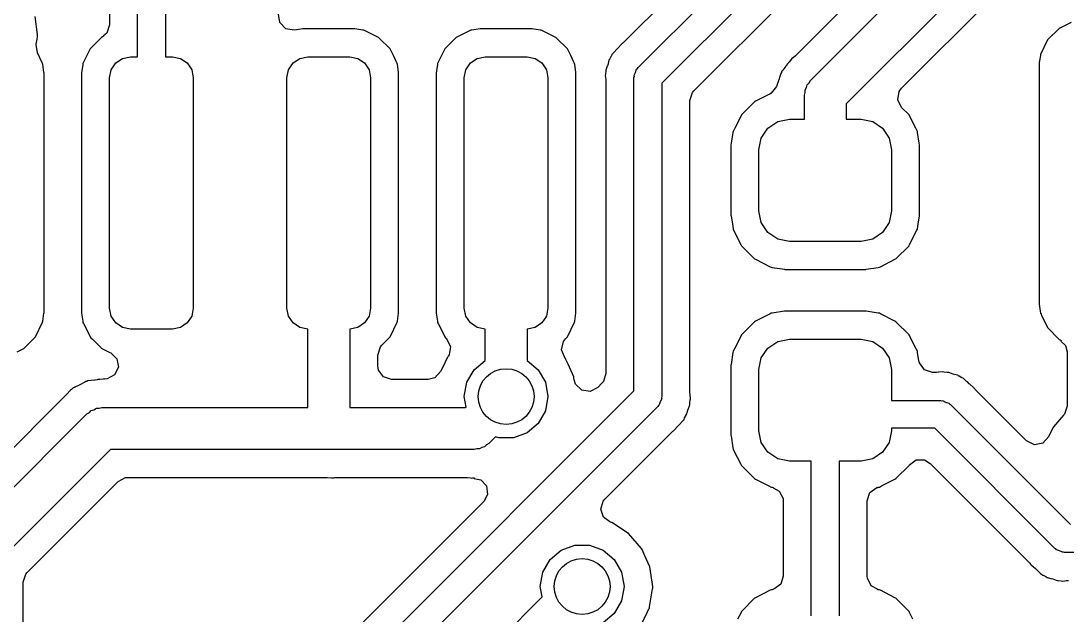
# Model space of a CAD drawing. Extents: x 0.04 to 2.01, y 0.04 to 5.04.
# Drawn here: x 0.3868 to 0.6818, y 2.0374 to 2.205 of the extents above; entities that cross this region are included whole.
import ezdxf

# ---------------------------------------------------------------- set-up
doc = ezdxf.new("R2010")
doc.units = 0
doc.header["$MEASUREMENT"] = 0
doc.layers.add('BLACK', color=7, linetype='CONTINUOUS')

msp = doc.modelspace()

# ---------------------------------------------------------------- linework, layer by layer
at = {"layer": 'BLACK', "linetype": 'CONTINUOUS'}
for p, q in [((0.62565, 2.26781), (0.556746, 2.19891)), ((0.560838, 2.19184), (0.634685, 2.26569)), ((0.419685, 2.19488), (0.419685, 2.2622)), ((0.641406, 2.26127), (0.567559, 2.18742)), ((0.668681, 2.25863), (0.605199, 2.19515)), ((0.576594, 2.1853), (0.645498, 2.2542)), ((0.609446, 2.18823), (0.677717, 2.2565)), ((0.687798, 2.24988), (0.619528, 2.18161)), ((0.635159, 2.18608), (0.692045, 2.24296)), ((0.411791, 2.21336), (0.411791, 2.20387)), ((0.427559, 2.21012), (0.427559, 2.19488)), ((0.459801, 2.20453), (0.45945, 2.20691)), ((0.391541, 2.20118), (0.39082, 2.20621)), ((0.411791, 2.20387), (0.411047, 2.20158)), ((0.461486, 2.2028), (0.459801, 2.20453)), ((0.682968, 2.20458), (0.679573, 2.20291)), ((0.391382, 2.19983), (0.39151, 2.20059)), ((0.39151, 2.2006), (0.391535, 2.20074)), ((0.39151, 2.20059), (0.39151, 2.2006)), ((0.391535, 2.20074), (0.391541, 2.20118)), ((0.410124, 2.20068), (0.409862, 2.20049)), ((0.411047, 2.20158), (0.41007, 2.20076)), ((0.41007, 2.20076), (0.410124, 2.20068)), ((0.463861, 2.2024), (0.461486, 2.2028)), ((0.464552, 2.2025), (0.463861, 2.2024)), ((0.466267, 2.20275), (0.464552, 2.2025)), ((0.466268, 2.20275), (0.466267, 2.20275)), ((0.466409, 2.20278), (0.466268, 2.20275)), ((0.480835, 2.20278), (0.466409, 2.20278)), ((0.480975, 2.20276), (0.480835, 2.20278)), ((0.483225, 2.20243), (0.480975, 2.20276)), ((0.480975, 2.20276), (0.480975, 2.20276)), ((0.483524, 2.20238), (0.483225, 2.20243)), ((0.483225, 2.20243), (0.483225, 2.20243)), ((0.487652, 2.20037), (0.483524, 2.20238)), ((0.513696, 2.20238), (0.509573, 2.20035)), ((0.513996, 2.20242), (0.513696, 2.20238)), ((0.516267, 2.20275), (0.513996, 2.20242)), ((0.513996, 2.20242), (0.513996, 2.20242)), ((0.516268, 2.20275), (0.516267, 2.20275)), ((0.516409, 2.20278), (0.516268, 2.20275)), ((0.530835, 2.20278), (0.516409, 2.20278)), ((0.530975, 2.20276), (0.530835, 2.20278)), ((0.533225, 2.20243), (0.530975, 2.20276)), ((0.530975, 2.20276), (0.530975, 2.20276)), ((0.533524, 2.20238), (0.533225, 2.20243)), ((0.533225, 2.20243), (0.533225, 2.20243)), ((0.537652, 2.20037), (0.533524, 2.20238)), ((0.679573, 2.20291), (0.676327, 2.19966)), ((0.391128, 2.19832), (0.39115, 2.19845)), ((0.391473, 2.19596), (0.391128, 2.19832)), ((0.39115, 2.19845), (0.391382, 2.19983)), ((0.409052, 2.19983), (0.406327, 2.1971)), ((0.409345, 2.20012), (0.409052, 2.19983)), ((0.409573, 2.20035), (0.409345, 2.20012)), ((0.409862, 2.20049), (0.409573, 2.20035)), ((0.488629, 2.19939), (0.487652, 2.20037)), ((0.490168, 2.19785), (0.488629, 2.19939)), ((0.490903, 2.19712), (0.490168, 2.19785)), ((0.509052, 2.19983), (0.506327, 2.1971)), ((0.509345, 2.20012), (0.509052, 2.19983)), ((0.509573, 2.20035), (0.509345, 2.20012)), ((0.538629, 2.19939), (0.537652, 2.20037)), ((0.540168, 2.19785), (0.538629, 2.19939)), ((0.540903, 2.19712), (0.540168, 2.19785)), ((0.556201, 2.19845), (0.555122, 2.19729)), ((0.556446, 2.19872), (0.556201, 2.19845)), ((0.556623, 2.1988), (0.556446, 2.19872)), ((0.556746, 2.19891), (0.556623, 2.1988)), ((0.676327, 2.19966), (0.67431, 2.19553)), ((0.392927, 2.193), (0.391473, 2.19596)), ((0.406327, 2.1971), (0.40431, 2.19297)), ((0.415457, 2.19443), (0.417717, 2.19488)), ((0.417717, 2.19488), (0.419685, 2.19488)), ((0.427559, 2.19488), (0.429528, 2.19488)), ((0.429528, 2.19488), (0.431788, 2.19443)), ((0.465457, 2.19443), (0.467717, 2.19488)), ((0.467717, 2.19488), (0.479528, 2.19488)), ((0.479528, 2.19488), (0.481788, 2.19443)), ((0.49183, 2.19523), (0.490903, 2.19712)), ((0.492653, 2.19355), (0.49183, 2.19523)), ((0.506327, 2.1971), (0.50431, 2.19297)), ((0.515457, 2.19443), (0.517717, 2.19488)), ((0.517717, 2.19488), (0.529528, 2.19488)), ((0.529528, 2.19488), (0.531788, 2.19443)), ((0.54183, 2.19523), (0.540903, 2.19712)), ((0.542653, 2.19355), (0.54183, 2.19523)), ((0.553281, 2.19507), (0.552875, 2.19431)), ((0.553315, 2.19515), (0.553281, 2.19507)), ((0.553449, 2.19549), (0.553315, 2.19515)), ((0.553315, 2.19515), (0.553315, 2.19515)), ((0.554243, 2.19634), (0.553449, 2.19549)), ((0.554378, 2.1965), (0.554243, 2.19634)), ((0.554478, 2.19664), (0.554378, 2.1965)), ((0.555021, 2.19719), (0.554478, 2.19664)), ((0.555122, 2.19729), (0.555021, 2.19719)), ((0.605199, 2.19515), (0.604557, 2.19463)), ((0.674266, 2.19523), (0.673975, 2.19324)), ((0.67431, 2.19553), (0.674266, 2.19523)), ((0.674266, 2.19523), (0.674266, 2.19523)), ((0.392972, 2.1927), (0.392927, 2.193)), ((0.393286, 2.19056), (0.392972, 2.1927)), ((0.392972, 2.1927), (0.392972, 2.1927)), ((0.404266, 2.19267), (0.404011, 2.19093)), ((0.40431, 2.19297), (0.404266, 2.19267)), ((0.404266, 2.19267), (0.404266, 2.19267)), ((0.412261, 2.19124), (0.413541, 2.19315)), ((0.413541, 2.19315), (0.415457, 2.19443)), ((0.431788, 2.19443), (0.433703, 2.19315)), ((0.433703, 2.19315), (0.434984, 2.19124)), ((0.462261, 2.19124), (0.463541, 2.19315)), ((0.463541, 2.19315), (0.465457, 2.19443)), ((0.481788, 2.19443), (0.483703, 2.19315)), ((0.483703, 2.19315), (0.484984, 2.19124)), ((0.492927, 2.193), (0.492653, 2.19355)), ((0.492972, 2.1927), (0.492927, 2.193)), ((0.493286, 2.19056), (0.492972, 2.1927)), ((0.492972, 2.1927), (0.492972, 2.1927)), ((0.504266, 2.19267), (0.504011, 2.19093)), ((0.50431, 2.19297), (0.504266, 2.19267)), ((0.504266, 2.19267), (0.504266, 2.19267)), ((0.512261, 2.19124), (0.513541, 2.19315)), ((0.513541, 2.19315), (0.515457, 2.19443)), ((0.531788, 2.19443), (0.533703, 2.19315)), ((0.533703, 2.19315), (0.534984, 2.19124)), ((0.542927, 2.193), (0.542653, 2.19355)), ((0.542972, 2.1927), (0.542927, 2.193)), ((0.543286, 2.19056), (0.542972, 2.1927)), ((0.542972, 2.1927), (0.542972, 2.1927)), ((0.552166, 2.19227), (0.551816, 2.19139)), ((0.552204, 2.19237), (0.552166, 2.19227)), ((0.552376, 2.19291), (0.552204, 2.19237)), ((0.552535, 2.19358), (0.552376, 2.19291)), ((0.552618, 2.19393), (0.552535, 2.19358)), ((0.552822, 2.19423), (0.552618, 2.19393)), ((0.552875, 2.19431), (0.552822, 2.19423)), ((0.552822, 2.19423), (0.552822, 2.19423)), ((0.560694, 2.19156), (0.560838, 2.19184)), ((0.602526, 2.19227), (0.601642, 2.19115)), ((0.602636, 2.19242), (0.602526, 2.19227)), ((0.603054, 2.193), (0.602636, 2.19242)), ((0.603167, 2.19312), (0.603054, 2.193)), ((0.603272, 2.19324), (0.603167, 2.19312)), ((0.603426, 2.19341), (0.603272, 2.19324)), ((0.603272, 2.19324), (0.603272, 2.19324)), ((0.604207, 2.1944), (0.603426, 2.19341)), ((0.604477, 2.19458), (0.604207, 2.1944)), ((0.604557, 2.19463), (0.604477, 2.19458)), ((0.604477, 2.19458), (0.604477, 2.19458)), ((0.673975, 2.19324), (0.673917, 2.19284)), ((0.673917, 2.19284), (0.673917, 2.12527)), ((0.393327, 2.19028), (0.393286, 2.19056)), ((0.393327, 2.12271), (0.393327, 2.19028)), ((0.404011, 2.19093), (0.403917, 2.19028)), ((0.403917, 2.19028), (0.403917, 2.12271)), ((0.411811, 2.18898), (0.412261, 2.19124)), ((0.411811, 2.12402), (0.411811, 2.18898)), ((0.434984, 2.19124), (0.435433, 2.18898)), ((0.435433, 2.18898), (0.435433, 2.12402)), ((0.461811, 2.18898), (0.462261, 2.19124)), ((0.461811, 2.12402), (0.461811, 2.18898)), ((0.484984, 2.19124), (0.485433, 2.18898)), ((0.485433, 2.18898), (0.485433, 2.12402)), ((0.493327, 2.19028), (0.493286, 2.19056)), ((0.493327, 2.12271), (0.493327, 2.19028)), ((0.504011, 2.19093), (0.503917, 2.19028)), ((0.503917, 2.19028), (0.503917, 2.12271)), ((0.511811, 2.18898), (0.512261, 2.19124)), ((0.511811, 2.12402), (0.511811, 2.18898)), ((0.534984, 2.19124), (0.535433, 2.18898)), ((0.535433, 2.18898), (0.535433, 2.12402)), ((0.543327, 2.19028), (0.543286, 2.19056)), ((0.543327, 2.12271), (0.543327, 2.19028)), ((0.551686, 2.19), (0.551601, 2.18964)), ((0.551601, 2.18964), (0.551756, 2.1885)), ((0.551791, 2.1909), (0.551686, 2.19)), ((0.551816, 2.19139), (0.551791, 2.19115)), ((0.551791, 2.19115), (0.551791, 2.1909)), ((0.559685, 2.18906), (0.559783, 2.18936)), ((0.559685, 2.10069), (0.559685, 2.18906)), ((0.559734, 2.18967), (0.560152, 2.19049)), ((0.559783, 2.18936), (0.559734, 2.18967)), ((0.560152, 2.19049), (0.560437, 2.19137)), ((0.560437, 2.19137), (0.560694, 2.19156)), ((0.600782, 2.18929), (0.60052, 2.18841)), ((0.601059, 2.19021), (0.600782, 2.18929)), ((0.601236, 2.19046), (0.601059, 2.19021)), ((0.601261, 2.19051), (0.601236, 2.19046)), ((0.601363, 2.19079), (0.601261, 2.19051)), ((0.601642, 2.19115), (0.601363, 2.19079)), ((0.551756, 2.1885), (0.551791, 2.18798)), ((0.551791, 2.18798), (0.551791, 2.10557)), ((0.567559, 2.18742), (0.567559, 2.09906)), ((0.599867, 2.18654), (0.598406, 2.18462)), ((0.600463, 2.18823), (0.599867, 2.18654)), ((0.60052, 2.18841), (0.600463, 2.18823)), ((0.607918, 2.18558), (0.608306, 2.18626)), ((0.608306, 2.18626), (0.608508, 2.18701)), ((0.608508, 2.18701), (0.609057, 2.18756)), ((0.609057, 2.18756), (0.609446, 2.18823)), ((0.634443, 2.18509), (0.635159, 2.18608)), ((0.575453, 2.18254), (0.576197, 2.18483)), ((0.576197, 2.18483), (0.576594, 2.1853)), ((0.597564, 2.18415), (0.593984, 2.18233)), ((0.59796, 2.18436), (0.597564, 2.18415)), ((0.598406, 2.18462), (0.59796, 2.18436)), ((0.607717, 2.18406), (0.607918, 2.18481)), ((0.607717, 2.17728), (0.607717, 2.18406)), ((0.607918, 2.18481), (0.607918, 2.18558)), ((0.634066, 2.18271), (0.634443, 2.18509)), ((0.575453, 2.10013), (0.575453, 2.18254)), ((0.593711, 2.18219), (0.590013, 2.17849)), ((0.593984, 2.18233), (0.593711, 2.18219)), ((0.593984, 2.18233), (0.593984, 2.18233)), ((0.619528, 2.18161), (0.619528, 2.17728)), ((0.635159, 2.18057), (0.634066, 2.18271)), ((0.637231, 2.17849), (0.635159, 2.18057)), ((0.589874, 2.17822), (0.588126, 2.17479)), ((0.590013, 2.17849), (0.589874, 2.17822)), ((0.589874, 2.17822), (0.589874, 2.17822)), ((0.600238, 2.17663), (0.603533, 2.17728)), ((0.603533, 2.17728), (0.607717, 2.17728)), ((0.619528, 2.17728), (0.623711, 2.17728)), ((0.623711, 2.17728), (0.627006, 2.17663)), ((0.63737, 2.17822), (0.637231, 2.17849)), ((0.639118, 2.17479), (0.63737, 2.17822)), ((0.63737, 2.17822), (0.63737, 2.17822)), ((0.588126, 2.17479), (0.58764, 2.17384)), ((0.595577, 2.17197), (0.597444, 2.17476)), ((0.597444, 2.17476), (0.600238, 2.17663)), ((0.627006, 2.17663), (0.6298, 2.17476)), ((0.6298, 2.17476), (0.631667, 2.17197)), ((0.639604, 2.17384), (0.639118, 2.17479)), ((0.587592, 2.17353), (0.587111, 2.1705)), ((0.58764, 2.17384), (0.587592, 2.17353)), ((0.587592, 2.17353), (0.587592, 2.17353)), ((0.594921, 2.16867), (0.595577, 2.17197)), ((0.631667, 2.17197), (0.632323, 2.16867)), ((0.639652, 2.17353), (0.639604, 2.17384)), ((0.640133, 2.1705), (0.639652, 2.17353)), ((0.639652, 2.17353), (0.639652, 2.17353)), ((0.587111, 2.1705), (0.587028, 2.16997)), ((0.587028, 2.16997), (0.587028, 2.15015)), ((0.594921, 2.15145), (0.594921, 2.16867)), ((0.632323, 2.16867), (0.632323, 2.15145)), ((0.640217, 2.16997), (0.640133, 2.1705)), ((0.640217, 2.15015), (0.640217, 2.16997)), ((0.595577, 2.14815), (0.594921, 2.15145)), ((0.632323, 2.15145), (0.631667, 2.14815)), ((0.587028, 2.15015), (0.587052, 2.15)), ((0.587052, 2.15), (0.587052, 2.15)), ((0.587052, 2.15), (0.587511, 2.14709)), ((0.597444, 2.14536), (0.595577, 2.14815)), ((0.631667, 2.14815), (0.6298, 2.14536)), ((0.639733, 2.14709), (0.640193, 2.15)), ((0.640193, 2.15), (0.640217, 2.15015)), ((0.640193, 2.15), (0.640193, 2.15)), ((0.587511, 2.14709), (0.58764, 2.14628)), ((0.58764, 2.14628), (0.587779, 2.14601)), ((0.587779, 2.14601), (0.587779, 2.14601)), ((0.587779, 2.14601), (0.589836, 2.14197)), ((0.600238, 2.14349), (0.597444, 2.14536)), ((0.6298, 2.14536), (0.627006, 2.14349)), ((0.637408, 2.14197), (0.639465, 2.14601)), ((0.639465, 2.14601), (0.639604, 2.14628)), ((0.639465, 2.14601), (0.639465, 2.14601)), ((0.639604, 2.14628), (0.639733, 2.14709)), ((0.589836, 2.14197), (0.590013, 2.14162)), ((0.590013, 2.14162), (0.593711, 2.13793)), ((0.603533, 2.14283), (0.600238, 2.14349)), ((0.623711, 2.14283), (0.603533, 2.14283)), ((0.627006, 2.14349), (0.623711, 2.14283)), ((0.633534, 2.13793), (0.637231, 2.14162)), ((0.637231, 2.14162), (0.637408, 2.14197)), ((0.593711, 2.13793), (0.593984, 2.13779)), ((0.593984, 2.13779), (0.593984, 2.13779)), ((0.593984, 2.13779), (0.598082, 2.1357)), ((0.598082, 2.1357), (0.598369, 2.13555)), ((0.628875, 2.13555), (0.629162, 2.1357)), ((0.629162, 2.1357), (0.63326, 2.13779)), ((0.63326, 2.13779), (0.633534, 2.13793)), ((0.63326, 2.13779), (0.63326, 2.13779)), ((0.598369, 2.13555), (0.598672, 2.13551)), ((0.598672, 2.13551), (0.598672, 2.13551)), ((0.598672, 2.13551), (0.602083, 2.13496)), ((0.602083, 2.13496), (0.602083, 2.13496)), ((0.602083, 2.13496), (0.602234, 2.13494)), ((0.602234, 2.13494), (0.62501, 2.13494)), ((0.62501, 2.13494), (0.625161, 2.13496)), ((0.625161, 2.13496), (0.628572, 2.13551)), ((0.625161, 2.13496), (0.625161, 2.13496)), ((0.628572, 2.13551), (0.628875, 2.13555)), ((0.628572, 2.13551), (0.628572, 2.13551)), ((0.412261, 2.12176), (0.411811, 2.12402)), ((0.435433, 2.12402), (0.434984, 2.12176)), ((0.462261, 2.12176), (0.461811, 2.12402)), ((0.485433, 2.12402), (0.484984, 2.12176)), ((0.512261, 2.12176), (0.511811, 2.12402)), ((0.535433, 2.12402), (0.534984, 2.12176)), ((0.673917, 2.12527), (0.673938, 2.12513)), ((0.673938, 2.12513), (0.673938, 2.12513)), ((0.673938, 2.12513), (0.67423, 2.12315)), ((0.392978, 2.12032), (0.393306, 2.12257)), ((0.393306, 2.12257), (0.393327, 2.12271)), ((0.393306, 2.12257), (0.393306, 2.12257)), ((0.403917, 2.12271), (0.403938, 2.12257)), ((0.403938, 2.12257), (0.403938, 2.12257)), ((0.403938, 2.12257), (0.404268, 2.12032)), ((0.413541, 2.11984), (0.412261, 2.12176)), ((0.434984, 2.12176), (0.433703, 2.11984)), ((0.463541, 2.11984), (0.462261, 2.12176)), ((0.484984, 2.12176), (0.483703, 2.11984)), ((0.492978, 2.12032), (0.493306, 2.12257)), ((0.493306, 2.12257), (0.493327, 2.12271)), ((0.493306, 2.12257), (0.493306, 2.12257)), ((0.503917, 2.12271), (0.503938, 2.12257)), ((0.503938, 2.12257), (0.503938, 2.12257)), ((0.503938, 2.12257), (0.504268, 2.12032)), ((0.513541, 2.11984), (0.512261, 2.12176)), ((0.534984, 2.12176), (0.533703, 2.11984)), ((0.542978, 2.12032), (0.543306, 2.12257)), ((0.543306, 2.12257), (0.543327, 2.12271)), ((0.543306, 2.12257), (0.543306, 2.12257)), ((0.598096, 2.12242), (0.593984, 2.12032)), ((0.598369, 2.12256), (0.598096, 2.12242)), ((0.598096, 2.12242), (0.598096, 2.12242)), ((0.598672, 2.12261), (0.598369, 2.12256)), ((0.602083, 2.12315), (0.598672, 2.12261)), ((0.598672, 2.12261), (0.598672, 2.12261)), ((0.602234, 2.12317), (0.602083, 2.12315)), ((0.602083, 2.12315), (0.602083, 2.12315)), ((0.62501, 2.12317), (0.602234, 2.12317)), ((0.625161, 2.12315), (0.62501, 2.12317)), ((0.628572, 2.12261), (0.625161, 2.12315)), ((0.625161, 2.12315), (0.625161, 2.12315)), ((0.628875, 2.12256), (0.628572, 2.12261)), ((0.628572, 2.12261), (0.628572, 2.12261)), ((0.629148, 2.12242), (0.628875, 2.12256)), ((0.63326, 2.12032), (0.629148, 2.12242)), ((0.629148, 2.12242), (0.629148, 2.12242)), ((0.67423, 2.12315), (0.674317, 2.12255)), ((0.674317, 2.12255), (0.67445, 2.12228)), ((0.67445, 2.12228), (0.67445, 2.12228)), ((0.67445, 2.12228), (0.674604, 2.12197)), ((0.674604, 2.12197), (0.676341, 2.11843)), ((0.390917, 2.11589), (0.392934, 2.12002)), ((0.392934, 2.12002), (0.392978, 2.12032)), ((0.392978, 2.12032), (0.392978, 2.12032)), ((0.404268, 2.12032), (0.404317, 2.12)), ((0.404317, 2.12), (0.40445, 2.11972)), ((0.40445, 2.11972), (0.40445, 2.11972)), ((0.40445, 2.11972), (0.404986, 2.11863)), ((0.404986, 2.11863), (0.406341, 2.11587)), ((0.415457, 2.11856), (0.413541, 2.11984)), ((0.417717, 2.11811), (0.415457, 2.11856)), ((0.429528, 2.11811), (0.417717, 2.11811)), ((0.431788, 2.11856), (0.429528, 2.11811)), ((0.433703, 2.11984), (0.431788, 2.11856)), ((0.465457, 2.11856), (0.463541, 2.11984)), ((0.467717, 2.11811), (0.465457, 2.11856)), ((0.467717, 2.09596), (0.467717, 2.11811)), ((0.481788, 2.11856), (0.479528, 2.11811)), ((0.479528, 2.11811), (0.479528, 2.09596)), ((0.483703, 2.11984), (0.481788, 2.11856)), ((0.490917, 2.11589), (0.492934, 2.12002)), ((0.492934, 2.12002), (0.492978, 2.12032)), ((0.492978, 2.12032), (0.492978, 2.12032)), ((0.504268, 2.12032), (0.504317, 2.12)), ((0.504317, 2.12), (0.50445, 2.11972)), ((0.50445, 2.11972), (0.50445, 2.11972)), ((0.50445, 2.11972), (0.504986, 2.11863)), ((0.504986, 2.11863), (0.506341, 2.11587)), ((0.515457, 2.11856), (0.513541, 2.11984)), ((0.517717, 2.11811), (0.515457, 2.11856)), ((0.517717, 2.10928), (0.517717, 2.11811)), ((0.531788, 2.11856), (0.529528, 2.11811)), ((0.529528, 2.11811), (0.529528, 2.10928)), ((0.533703, 2.11984), (0.531788, 2.11856)), ((0.540917, 2.11589), (0.542934, 2.12002)), ((0.542934, 2.12002), (0.542978, 2.12032)), ((0.542978, 2.12032), (0.542978, 2.12032)), ((0.593711, 2.12018), (0.590013, 2.11649)), ((0.593984, 2.12032), (0.593711, 2.12018)), ((0.593984, 2.12032), (0.593984, 2.12032)), ((0.633534, 2.12018), (0.63326, 2.12032)), ((0.63326, 2.12032), (0.63326, 2.12032)), ((0.637231, 2.11649), (0.633534, 2.12018)), ((0.676341, 2.11843), (0.679593, 2.11519)), ((0.389897, 2.11487), (0.390917, 2.11589)), ((0.406341, 2.11587), (0.406569, 2.11564)), ((0.406569, 2.11564), (0.406965, 2.11525)), ((0.406965, 2.11525), (0.409593, 2.11263)), ((0.48856, 2.11353), (0.490689, 2.11566)), ((0.490689, 2.11566), (0.490917, 2.11589)), ((0.490689, 2.11566), (0.490689, 2.11566)), ((0.506341, 2.11587), (0.506569, 2.11564)), ((0.506569, 2.11564), (0.506647, 2.11557)), ((0.506647, 2.11557), (0.506801, 2.11541)), ((0.506801, 2.11541), (0.506851, 2.11536)), ((0.506851, 2.11536), (0.507946, 2.11322)), ((0.53979, 2.11461), (0.540364, 2.11534)), ((0.540364, 2.11534), (0.540917, 2.11589)), ((0.589874, 2.11621), (0.587982, 2.1125)), ((0.590013, 2.11649), (0.589874, 2.11621)), ((0.589874, 2.11621), (0.589874, 2.11621)), ((0.600238, 2.11462), (0.603533, 2.11528)), ((0.603533, 2.11528), (0.623711, 2.11528)), ((0.623711, 2.11528), (0.627006, 2.11462)), ((0.63737, 2.11621), (0.637231, 2.11649)), ((0.639263, 2.1125), (0.63737, 2.11621)), ((0.63737, 2.11621), (0.63737, 2.11621)), ((0.679593, 2.11519), (0.679882, 2.11504)), ((0.679882, 2.11504), (0.680144, 2.11486)), ((0.385719, 2.11168), (0.387671, 2.11264)), ((0.387671, 2.11264), (0.388248, 2.11322)), ((0.388248, 2.11322), (0.389897, 2.11487)), ((0.409593, 2.11263), (0.411846, 2.11152)), ((0.487421, 2.11078), (0.488166, 2.11307)), ((0.488166, 2.11307), (0.48856, 2.11353)), ((0.507946, 2.11322), (0.507572, 2.11084)), ((0.539238, 2.11226), (0.53979, 2.11461)), ((0.540086, 2.11024), (0.539238, 2.11226)), ((0.587982, 2.1125), (0.58764, 2.11183)), ((0.595577, 2.10996), (0.597444, 2.11275)), ((0.597444, 2.11275), (0.600238, 2.11462)), ((0.627006, 2.11462), (0.6298, 2.11275)), ((0.6298, 2.11275), (0.631667, 2.10996)), ((0.639604, 2.11183), (0.639263, 2.1125)), ((0.680144, 2.11486), (0.68006, 2.11474)), ((0.68006, 2.11474), (0.681335, 2.11351)), ((0.681335, 2.11351), (0.681791, 2.11168)), ((0.411846, 2.11152), (0.412148, 2.11138)), ((0.412148, 2.11138), (0.413879, 2.1097)), ((0.413879, 2.1097), (0.414296, 2.10733)), ((0.487421, 2.10776), (0.487421, 2.11078)), ((0.506983, 2.10998), (0.505745, 2.10735)), ((0.507167, 2.11019), (0.506983, 2.10998)), ((0.50732, 2.11042), (0.507167, 2.11019)), ((0.507572, 2.11084), (0.5073, 2.11044)), ((0.5073, 2.11044), (0.50732, 2.11042)), ((0.514574, 2.10665), (0.517717, 2.10928)), ((0.529528, 2.10928), (0.53267, 2.10665)), ((0.540062, 2.11022), (0.540086, 2.11024)), ((0.540149, 2.11009), (0.540062, 2.11022)), ((0.54017, 2.11004), (0.540149, 2.11009)), ((0.540212, 2.10999), (0.54017, 2.11004)), ((0.540393, 2.10978), (0.540212, 2.10999)), ((0.540212, 2.10999), (0.540212, 2.10999)), ((0.540508, 2.10953), (0.540393, 2.10978)), ((0.541127, 2.10817), (0.540508, 2.10953)), ((0.540508, 2.10953), (0.540508, 2.10953)), ((0.587592, 2.11152), (0.587052, 2.10811)), ((0.58764, 2.11183), (0.587592, 2.11152)), ((0.587592, 2.11152), (0.587592, 2.11152)), ((0.594921, 2.10666), (0.595577, 2.10996)), ((0.631667, 2.10996), (0.632323, 2.10666)), ((0.639652, 2.11152), (0.639604, 2.11183)), ((0.640025, 2.10917), (0.639652, 2.11152)), ((0.639652, 2.11152), (0.639652, 2.11152)), ((0.640167, 2.10858), (0.640025, 2.10917)), ((0.681791, 2.11168), (0.681791, 2.09637)), ((0.414296, 2.10733), (0.413238, 2.10517)), ((0.487612, 2.10655), (0.487421, 2.10776)), ((0.489028, 2.1046), (0.487612, 2.10655)), ((0.505745, 2.10735), (0.505159, 2.1061)), ((0.512523, 2.10309), (0.514574, 2.10665)), ((0.53267, 2.10665), (0.534721, 2.10309)), ((0.542729, 2.10464), (0.541127, 2.10817)), ((0.587052, 2.10811), (0.587028, 2.10796)), ((0.587028, 2.10796), (0.587028, 2.08814)), ((0.594921, 2.08944), (0.594921, 2.10666)), ((0.632323, 2.10666), (0.632323, 2.09799)), ((0.641583, 2.10663), (0.640167, 2.10858)), ((0.643874, 2.10589), (0.641583, 2.10663)), ((0.405094, 2.10329), (0.404811, 2.10314)), ((0.405395, 2.10334), (0.405094, 2.10329)), ((0.405448, 2.10336), (0.405395, 2.10334)), ((0.405723, 2.10349), (0.405448, 2.10336)), ((0.407589, 2.10371), (0.405723, 2.10349)), ((0.407771, 2.10374), (0.407589, 2.10371)), ((0.408321, 2.10383), (0.407771, 2.10374)), ((0.40848, 2.10386), (0.408321, 2.10383)), ((0.408321, 2.10383), (0.408321, 2.10383)), ((0.408641, 2.10386), (0.40848, 2.10386)), ((0.408801, 2.10387), (0.408641, 2.10386)), ((0.409033, 2.10389), (0.408801, 2.10387)), ((0.408801, 2.10387), (0.408801, 2.10387)), ((0.409965, 2.104), (0.409033, 2.10389)), ((0.410285, 2.10403), (0.409965, 2.104)), ((0.409965, 2.104), (0.409965, 2.104)), ((0.410462, 2.104), (0.410285, 2.10403)), ((0.41111, 2.10404), (0.410462, 2.104)), ((0.413238, 2.10517), (0.41111, 2.10404)), ((0.491319, 2.10386), (0.489028, 2.1046)), ((0.501631, 2.10386), (0.491319, 2.10386)), ((0.503512, 2.10434), (0.501631, 2.10386)), ((0.505159, 2.1061), (0.503512, 2.10434)), ((0.542769, 2.10437), (0.542729, 2.10464)), ((0.542846, 2.10383), (0.542769, 2.10437)), ((0.543231, 2.10261), (0.542846, 2.10383)), ((0.551047, 2.10328), (0.55065, 2.10281)), ((0.551791, 2.10557), (0.551047, 2.10328)), ((0.645026, 2.10589), (0.643874, 2.10589)), ((0.645552, 2.10592), (0.645026, 2.10589)), ((0.645597, 2.10593), (0.645552, 2.10592)), ((0.64669, 2.10608), (0.645597, 2.10593)), ((0.64704, 2.10599), (0.64669, 2.10608)), ((0.647049, 2.10599), (0.64704, 2.10599)), ((0.64704, 2.10599), (0.64704, 2.10599)), ((0.647949, 2.10589), (0.647049, 2.10599)), ((0.648192, 2.10589), (0.647949, 2.10589)), ((0.64844, 2.10586), (0.648192, 2.10589)), ((0.648696, 2.10576), (0.64844, 2.10586)), ((0.649414, 2.10547), (0.648696, 2.10576)), ((0.648696, 2.10576), (0.648696, 2.10576)), ((0.649958, 2.1053), (0.649414, 2.10547)), ((0.650979, 2.10506), (0.649958, 2.1053)), ((0.651275, 2.10486), (0.650979, 2.10506)), ((0.651352, 2.1048), (0.651275, 2.10486)), ((0.651275, 2.10486), (0.651275, 2.10486)), ((0.652113, 2.1044), (0.651352, 2.1048)), ((0.652534, 2.10423), (0.652113, 2.1044)), ((0.652797, 2.10398), (0.652534, 2.10423)), ((0.65339, 2.10343), (0.652797, 2.10398)), ((0.653544, 2.1033), (0.65339, 2.10343)), ((0.65369, 2.1032), (0.653544, 2.1033)), ((0.400833, 2.10088), (0.399712, 2.09966)), ((0.401051, 2.10111), (0.400833, 2.10088)), ((0.400833, 2.10088), (0.400833, 2.10088)), ((0.401276, 2.10123), (0.401051, 2.10111)), ((0.401316, 2.10127), (0.401276, 2.10123)), ((0.401367, 2.10131), (0.401316, 2.10127)), ((0.401426, 2.10137), (0.401367, 2.10131)), ((0.401582, 2.1015), (0.401426, 2.10137)), ((0.401803, 2.10161), (0.401582, 2.1015)), ((0.403276, 2.10232), (0.401803, 2.10161)), ((0.401803, 2.10161), (0.401803, 2.10161)), ((0.403439, 2.1024), (0.403276, 2.10232)), ((0.404811, 2.10314), (0.403439, 2.1024)), ((0.404811, 2.10314), (0.404811, 2.10314)), ((0.470838, 2.01184), (0.559685, 2.10069)), ((0.511811, 2.09906), (0.512523, 2.10309)), ((0.534721, 2.10309), (0.535433, 2.09906)), ((0.544935, 2.10091), (0.543231, 2.10261)), ((0.547314, 2.10053), (0.544935, 2.10091)), ((0.54946, 2.10162), (0.547314, 2.10053)), ((0.55065, 2.10281), (0.54946, 2.10162)), ((0.654232, 2.10266), (0.65369, 2.1032)), ((0.654338, 2.10255), (0.654232, 2.10266)), ((0.655377, 2.10159), (0.654338, 2.10255)), ((0.655765, 2.10123), (0.655377, 2.10159)), ((0.655851, 2.10105), (0.655765, 2.10123)), ((0.655957, 2.10093), (0.655851, 2.10105)), ((0.670314, 2.08658), (0.655957, 2.10093)), ((0.399606, 2.09955), (0.369048, 2.069)), ((0.399712, 2.09966), (0.399606, 2.09955)), ((0.51233, 2.09611), (0.511811, 2.09906)), ((0.535433, 2.09906), (0.534721, 2.09502)), ((0.567092, 2.09762), (0.566807, 2.09674)), ((0.567511, 2.09844), (0.567092, 2.09762)), ((0.567559, 2.09906), (0.567461, 2.09875)), ((0.567461, 2.09875), (0.567511, 2.09844)), ((0.575488, 2.09961), (0.575453, 2.10013)), ((0.575453, 2.09721), (0.575558, 2.09811)), ((0.575643, 2.09847), (0.575488, 2.09961)), ((0.575558, 2.09811), (0.57556, 2.09812)), ((0.57556, 2.09812), (0.575643, 2.09847)), ((0.57556, 2.09812), (0.57556, 2.09812)), ((0.632323, 2.09799), (0.646102, 2.09799)), ((0.646102, 2.09799), (0.646404, 2.09789)), ((0.646404, 2.09789), (0.646718, 2.09794)), ((0.646718, 2.09794), (0.64754, 2.09753)), ((0.64754, 2.09753), (0.648416, 2.09724)), ((0.40545, 2.09423), (0.406123, 2.09462)), ((0.406123, 2.09462), (0.406673, 2.09517)), ((0.406673, 2.09517), (0.407424, 2.09537)), ((0.407424, 2.09537), (0.408098, 2.09576)), ((0.408098, 2.09576), (0.408875, 2.09576)), ((0.408875, 2.09576), (0.409626, 2.09596)), ((0.409626, 2.09596), (0.467717, 2.09596)), ((0.566406, 2.09627), (0.477559, 2.00742)), ((0.479528, 2.09596), (0.51218, 2.09596)), ((0.51218, 2.09596), (0.51233, 2.09611)), ((0.534721, 2.09502), (0.53267, 2.09146)), ((0.56655, 2.09655), (0.566406, 2.09627)), ((0.566807, 2.09674), (0.56655, 2.09655)), ((0.574626, 2.09418), (0.574719, 2.09457)), ((0.574719, 2.09457), (0.574868, 2.0952)), ((0.574868, 2.0952), (0.57504, 2.09574)), ((0.57504, 2.09574), (0.575327, 2.09646)), ((0.575327, 2.09646), (0.575428, 2.09672)), ((0.575327, 2.09646), (0.575327, 2.09646)), ((0.575428, 2.09672), (0.575453, 2.09697)), ((0.575453, 2.09697), (0.575453, 2.09721)), ((0.648416, 2.09724), (0.648603, 2.09698)), ((0.648603, 2.09698), (0.648886, 2.09684)), ((0.648886, 2.09684), (0.682733, 2.06299)), ((0.681791, 2.09637), (0.681047, 2.09407)), ((0.371176, 2.05996), (0.40545, 2.09423)), ((0.53267, 2.09146), (0.529528, 2.08883)), ((0.572223, 2.09092), (0.572766, 2.09147)), ((0.572766, 2.09147), (0.572866, 2.09161)), ((0.572866, 2.09161), (0.573001, 2.09177)), ((0.573001, 2.09177), (0.573551, 2.09236)), ((0.573551, 2.09236), (0.573795, 2.09262)), ((0.573551, 2.09236), (0.573551, 2.09236)), ((0.573795, 2.09262), (0.573929, 2.09296)), ((0.573929, 2.09296), (0.573963, 2.09304)), ((0.573929, 2.09296), (0.573929, 2.09296)), ((0.573963, 2.09304), (0.574369, 2.09381)), ((0.574369, 2.09381), (0.574422, 2.09388)), ((0.574422, 2.09388), (0.574626, 2.09418)), ((0.574422, 2.09388), (0.574422, 2.09388)), ((0.680815, 2.09379), (0.677937, 2.09053)), ((0.681047, 2.09407), (0.680815, 2.09379)), ((0.529528, 2.08883), (0.525673, 2.08742)), ((0.551448, 2.07015), (0.570498, 2.0892)), ((0.570498, 2.0892), (0.570621, 2.08931)), ((0.570621, 2.08931), (0.570798, 2.08939)), ((0.570798, 2.08939), (0.572121, 2.09082)), ((0.572121, 2.09082), (0.572223, 2.09092)), ((0.595577, 2.08614), (0.594921, 2.08944)), ((0.632323, 2.08944), (0.631667, 2.08614)), ((0.644472, 2.09012), (0.632323, 2.09012)), ((0.632323, 2.09012), (0.632323, 2.08944)), ((0.678318, 2.05627), (0.644472, 2.09012)), ((0.677819, 2.09028), (0.676598, 2.08767)), ((0.677937, 2.09053), (0.677819, 2.09028)), ((0.677819, 2.09028), (0.677819, 2.09028)), ((0.518802, 2.08588), (0.518129, 2.08549)), ((0.52067, 2.08775), (0.518802, 2.08588)), ((0.521571, 2.08742), (0.52067, 2.08775)), ((0.525673, 2.08742), (0.521571, 2.08742)), ((0.587028, 2.08814), (0.587052, 2.08799)), ((0.587052, 2.08799), (0.587052, 2.08799)), ((0.587052, 2.08799), (0.587589, 2.08459)), ((0.597444, 2.08335), (0.595577, 2.08614)), ((0.631667, 2.08614), (0.6298, 2.08335)), ((0.672584, 2.08546), (0.670314, 2.08658)), ((0.67495, 2.08592), (0.672584, 2.08546)), ((0.676598, 2.08767), (0.67495, 2.08592)), ((0.412072, 2.08415), (0.379528, 2.05161)), ((0.514626, 2.08415), (0.412072, 2.08415)), ((0.515377, 2.08435), (0.514626, 2.08415)), ((0.516154, 2.08435), (0.515377, 2.08435)), ((0.516828, 2.08474), (0.516154, 2.08435)), ((0.517579, 2.08494), (0.516828, 2.08474)), ((0.518129, 2.08549), (0.517579, 2.08494)), ((0.587589, 2.08459), (0.58764, 2.08427)), ((0.58764, 2.08427), (0.587779, 2.084)), ((0.587779, 2.084), (0.587779, 2.084)), ((0.587779, 2.084), (0.589806, 2.08002)), ((0.600238, 2.08148), (0.597444, 2.08335)), ((0.6298, 2.08335), (0.627006, 2.08148)), ((0.589806, 2.08002), (0.590013, 2.07962)), ((0.590013, 2.07962), (0.593711, 2.07592)), ((0.603533, 2.08083), (0.600238, 2.08148)), ((0.609685, 2.08083), (0.603533, 2.08083)), ((0.609685, 2.03728), (0.609685, 2.08083)), ((0.623711, 2.08083), (0.617559, 2.08083)), ((0.617559, 2.08083), (0.617559, 2.03728)), ((0.627006, 2.08148), (0.623711, 2.08083)), ((0.633534, 2.07592), (0.637231, 2.07962)), ((0.637231, 2.07962), (0.637324, 2.0798)), ((0.637324, 2.0798), (0.639232, 2.08119)), ((0.639232, 2.08119), (0.64164, 2.08119)), ((0.64164, 2.08119), (0.643192, 2.08023)), ((0.643192, 2.08023), (0.671247, 2.05218)), ((0.388563, 2.04948), (0.4142, 2.07512)), ((0.4142, 2.07512), (0.416347, 2.07621)), ((0.416347, 2.07621), (0.416956, 2.07626)), ((0.416956, 2.07626), (0.472846, 2.07626)), ((0.472846, 2.07626), (0.473182, 2.07625)), ((0.473182, 2.07625), (0.474399, 2.07614)), ((0.474399, 2.07614), (0.474399, 2.07614)), ((0.474399, 2.07614), (0.47472, 2.07611)), ((0.47472, 2.07611), (0.475032, 2.07619)), ((0.475032, 2.07619), (0.475354, 2.07622)), ((0.475354, 2.07621), (0.475791, 2.07626)), ((0.475354, 2.07622), (0.475354, 2.07621)), ((0.475791, 2.07626), (0.512738, 2.07626)), ((0.512738, 2.07626), (0.513559, 2.07617)), ((0.513559, 2.07617), (0.513609, 2.07616)), ((0.513609, 2.07616), (0.513967, 2.07608)), ((0.513967, 2.07608), (0.514287, 2.07612)), ((0.514287, 2.07612), (0.514609, 2.07611)), ((0.514609, 2.07611), (0.514604, 2.076)), ((0.514604, 2.076), (0.516457, 2.07563)), ((0.516457, 2.07563), (0.518092, 2.07386)), ((0.518092, 2.07386), (0.518376, 2.07147)), ((0.593711, 2.07592), (0.593984, 2.07578)), ((0.593984, 2.07578), (0.593984, 2.07578)), ((0.593984, 2.07578), (0.597749, 2.07386)), ((0.597749, 2.07386), (0.598369, 2.07355)), ((0.628875, 2.07355), (0.629495, 2.07386)), ((0.629495, 2.07386), (0.63326, 2.07578)), ((0.63326, 2.07578), (0.633534, 2.07592)), ((0.63326, 2.07578), (0.63326, 2.07578)), ((0.518376, 2.07147), (0.517309, 2.06947)), ((0.598369, 2.07355), (0.598672, 2.0735)), ((0.598672, 2.0735), (0.598964, 2.0734)), ((0.598964, 2.0734), (0.598932, 2.07331)), ((0.598932, 2.07331), (0.60065, 2.07243)), ((0.60065, 2.07243), (0.601743, 2.07028)), ((0.625453, 2.06967), (0.626197, 2.07197)), ((0.626197, 2.07197), (0.628146, 2.07338)), ((0.628146, 2.07338), (0.628409, 2.07344)), ((0.628409, 2.07344), (0.628572, 2.0735)), ((0.628572, 2.0735), (0.628875, 2.07355)), ((0.517309, 2.06947), (0.466746, 2.01891)), ((0.550308, 2.0673), (0.550998, 2.06961)), ((0.550998, 2.06961), (0.551448, 2.07015)), ((0.601743, 2.07028), (0.601791, 2.06967)), ((0.601791, 2.06967), (0.601791, 2.04844)), ((0.625453, 2.04844), (0.625453, 2.06967)), ((0.551106, 2.06503), (0.550308, 2.0673)), ((0.552904, 2.06379), (0.551106, 2.06503)), ((0.552891, 2.06376), (0.552904, 2.06379)), ((0.553048, 2.06369), (0.552891, 2.06376)), ((0.553088, 2.06366), (0.553048, 2.06369)), ((0.553409, 2.06356), (0.553088, 2.06366)), ((0.558146, 2.06049), (0.553409, 2.06356)), ((0.56183, 2.05622), (0.558146, 2.06049)), ((0.539154, 2.05572), (0.543008, 2.05712)), ((0.543008, 2.05712), (0.54711, 2.05712)), ((0.54711, 2.05712), (0.550965, 2.05572)), ((0.561945, 2.05596), (0.56183, 2.05622)), ((0.678601, 2.05613), (0.678318, 2.05627)), ((0.678788, 2.05587), (0.678601, 2.05613)), ((0.53396, 2.04953), (0.536011, 2.05308)), ((0.536011, 2.05308), (0.539154, 2.05572)), ((0.550965, 2.05572), (0.554107, 2.05308)), ((0.554107, 2.05308), (0.556158, 2.04953)), ((0.562756, 2.05418), (0.561945, 2.05596)), ((0.561945, 2.05596), (0.561945, 2.05596)), ((0.564166, 2.05108), (0.562756, 2.05418)), ((0.679665, 2.05559), (0.678788, 2.05587)), ((0.680486, 2.05517), (0.679665, 2.05559)), ((0.6808, 2.05522), (0.680486, 2.05517)), ((0.681102, 2.05512), (0.6808, 2.05522)), ((0.771654, 2.05512), (0.681102, 2.05512)), ((0.564966, 2.04549), (0.564166, 2.05108)), ((0.671247, 2.05218), (0.671354, 2.05206)), ((0.671354, 2.05206), (0.67144, 2.05188)), ((0.67144, 2.05188), (0.671704, 2.05163)), ((0.671704, 2.05163), (0.672867, 2.05056)), ((0.672867, 2.05056), (0.672972, 2.05045)), ((0.672972, 2.05045), (0.673515, 2.04991)), ((0.387421, 2.04672), (0.388166, 2.04902)), ((0.388166, 2.04902), (0.388563, 2.04948)), ((0.533248, 2.04549), (0.53396, 2.04953)), ((0.556158, 2.04953), (0.55687, 2.04549)), ((0.601791, 2.04844), (0.601047, 2.04614)), ((0.625501, 2.04783), (0.625453, 2.04844)), ((0.626594, 2.04568), (0.625501, 2.04783)), ((0.673515, 2.04991), (0.673661, 2.04981)), ((0.673661, 2.04981), (0.673815, 2.04968)), ((0.673815, 2.04968), (0.674315, 2.04921)), ((0.674315, 2.04921), (0.674671, 2.04888)), ((0.674671, 2.04888), (0.675005, 2.04875)), ((0.675005, 2.04875), (0.675005, 2.04875)), ((0.675005, 2.04875), (0.675092, 2.04871)), ((0.675092, 2.04871), (0.675852, 2.04831)), ((0.675852, 2.04831), (0.675929, 2.04826)), ((0.675929, 2.04826), (0.67593, 2.04826)), ((0.67593, 2.04826), (0.676226, 2.04805)), ((0.676226, 2.04805), (0.676576, 2.04797)), ((0.676576, 2.04797), (0.676576, 2.04797)), ((0.676576, 2.04797), (0.677247, 2.04781)), ((0.677247, 2.04781), (0.677791, 2.04764)), ((0.677791, 2.04764), (0.678765, 2.04725)), ((0.678765, 2.04725), (0.679012, 2.04722)), ((0.679012, 2.04722), (0.679255, 2.04722)), ((0.679255, 2.04722), (0.680155, 2.04712)), ((0.680514, 2.04703), (0.681653, 2.04719)), ((0.681653, 2.04719), (0.682179, 2.04722)), ((0.387421, 2.03093), (0.387421, 2.04672)), ((0.533767, 2.04255), (0.533248, 2.04549)), ((0.55687, 2.04549), (0.556158, 2.04145)), ((0.564079, 2.03977), (0.564936, 2.04486)), ((0.564936, 2.04486), (0.56496, 2.04501)), ((0.564936, 2.04486), (0.564936, 2.04486)), ((0.56496, 2.04501), (0.564966, 2.04549)), ((0.598096, 2.04443), (0.593984, 2.04233)), ((0.598369, 2.04456), (0.598096, 2.04443)), ((0.598096, 2.04443), (0.598096, 2.04443)), ((0.598672, 2.04461), (0.598369, 2.04456)), ((0.598835, 2.04467), (0.598672, 2.04461)), ((0.599098, 2.04473), (0.598835, 2.04467)), ((0.601047, 2.04614), (0.599098, 2.04473)), ((0.628312, 2.0448), (0.626594, 2.04568)), ((0.62828, 2.04471), (0.628312, 2.0448)), ((0.628572, 2.04461), (0.62828, 2.04471)), ((0.628875, 2.04456), (0.628572, 2.04461)), ((0.629148, 2.04443), (0.628875, 2.04456)), ((0.63326, 2.04233), (0.629148, 2.04443)), ((0.629148, 2.04443), (0.629148, 2.04443)), ((0.680155, 2.04712), (0.680514, 2.04703)), ((0.519446, 2.02823), (0.533767, 2.04255)), ((0.556158, 2.04145), (0.554107, 2.0379)), ((0.593711, 2.04219), (0.590013, 2.03849)), ((0.593984, 2.04233), (0.593711, 2.04219)), ((0.593984, 2.04233), (0.593984, 2.04233)), ((0.633534, 2.04219), (0.63326, 2.04233)), ((0.63326, 2.04233), (0.63326, 2.04233)), ((0.637231, 2.03849), (0.633534, 2.04219)), ((0.563434, 2.03822), (0.563903, 2.03919)), ((0.563903, 2.03919), (0.564024, 2.03944)), ((0.564024, 2.03944), (0.564079, 2.03977)), ((0.590013, 2.03849), (0.589874, 2.03822)), ((0.63737, 2.03822), (0.637231, 2.03849)), ((0.554107, 2.0379), (0.550965, 2.03526)), ((0.561563, 2.03436), (0.563434, 2.03822)), ((0.589874, 2.03822), (0.588916, 2.03634)), ((0.589874, 2.03822), (0.589874, 2.03822)), ((0.638328, 2.03634), (0.63737, 2.03822)), ((0.63737, 2.03822), (0.63737, 2.03822))]:
    msp.add_line(p, q, dxfattribs=at)
at = {"layer": 'BLACK'}
for centre in [(0.523622, 2.09906), (0.545059, 2.04549)]:
    msp.add_circle(centre, 0.007874, dxfattribs=at)

doc.saveas('drawing.dxf')
